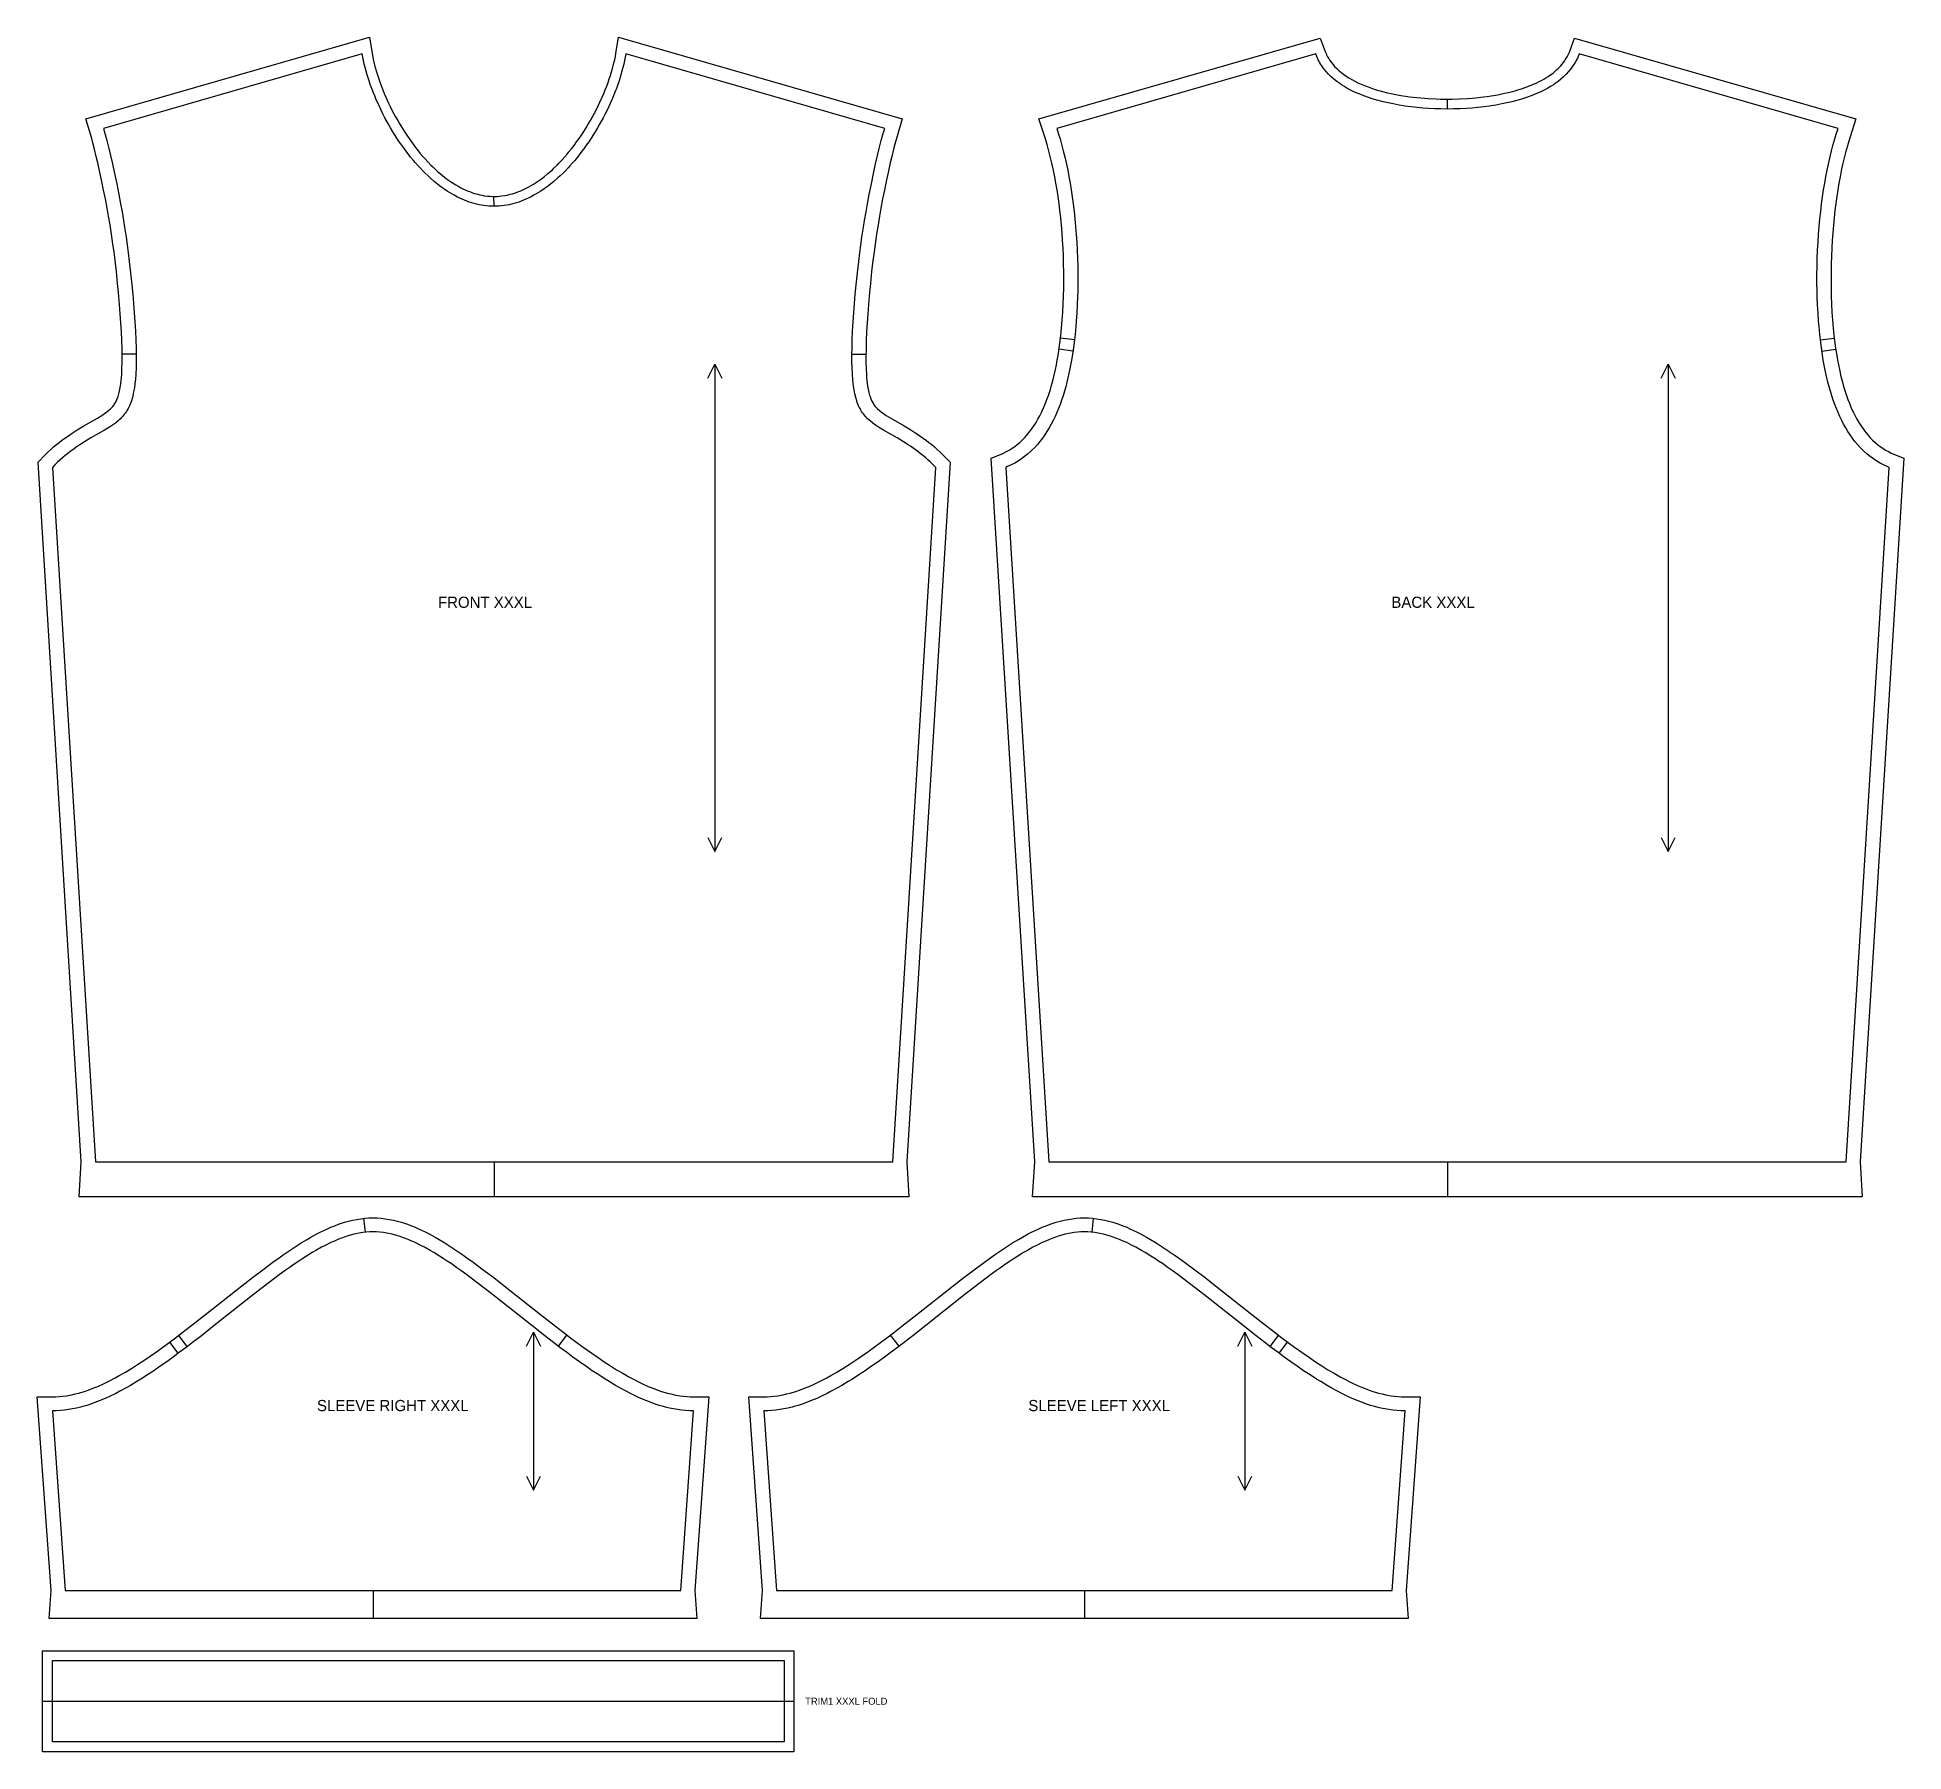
# Model space of a CAD drawing. Extents: x 24 to 1356, y 28 to 1251.
import ezdxf

# ---------------------------------------------------------------- set-up
doc = ezdxf.new("R2010")
doc.units = 0
for name, color, linetype in [('CUT', 7, 'CONTINUOUS'), ('FOLD', 6, 'CONTINUOUS'), ('GRAIN', 3, 'CONTINUOUS'), ('NOTCH', 1, 'CONTINUOUS'), ('SEW', 5, 'CONTINUOUS'), ('TEXT', 2, 'CONTINUOUS')]:
    doc.layers.add(name, color=color, linetype=linetype)

msp = doc.modelspace()

# ---------------------------------------------------------------- linework, layer by layer
at = {"layer": 'CUT'}
for points in [[(350.051, 423.854), (54.078, 423.854), (55.624, 448.854), (24.744, 948.071), (29.806, 953.225), (31.832, 955.189), (33.847, 957.05), (35.848, 958.812), (37.829, 960.48), (39.789, 962.058), (41.722, 963.55), (43.627, 964.962), (47.338, 967.56), (49.139, 968.756), (52.619, 970.964), (57.501, 973.88), (67.085, 979.374), (70.342, 981.362), (72.221, 982.608), (73.873, 983.805), (75.309, 984.962), (76.55, 986.095), (77.107, 986.657), (78.112, 987.79), (78.999, 988.962), (79.409, 989.574), (80.175, 990.877), (80.534, 991.578), (81.214, 993.101), (81.842, 994.81), (82.136, 995.739), (82.682, 997.758), (83.168, 999.994), (83.387, 1001.193), (83.776, 1003.751), (84.099, 1006.516), (84.236, 1007.974), (84.46, 1011.035), (84.621, 1014.278), (84.751, 1019.459), (84.766, 1023.106), (84.692, 1028.83), (84.512, 1034.816), (84.238, 1041.015), (83.878, 1047.374), (83.444, 1053.841), (82.944, 1060.362), (82.188, 1069.052), (81.563, 1075.501), (80.666, 1083.922), (79.954, 1090.051), (78.966, 1097.908), (78.203, 1103.53), (77.171, 1110.628), (76.133, 1117.255), (75.1, 1123.414), (74.081, 1129.138), (72.827, 1135.784), (71.583, 1142.042), (70.315, 1148.174), (68.959, 1154.509), (67.413, 1161.441), (66.331, 1166.074), (65.076, 1171.19), (64.114, 1174.921), (63.026, 1178.943), (58.967, 1192.959), (261.206, 1251.06), (263.361, 1238.1), (264.137, 1234.323), (264.886, 1231.198), (265.523, 1228.8), (266.224, 1226.359), (267.533, 1222.207), (269.016, 1217.963), (270.67, 1213.647), (271.742, 1211.03), (272.873, 1208.399), (274.885, 1203.991), (276.167, 1201.34), (277.502, 1198.689), (279.845, 1194.286), (281.319, 1191.658), (282.841, 1189.048), (285.484, 1184.746), (288.251, 1180.523), (291.136, 1176.399), (294.132, 1172.392), (295.98, 1170.053), (297.232, 1168.523), (299.139, 1166.275), (300.428, 1164.81), (303.05, 1161.963), (305.052, 1159.905), (306.403, 1158.573), (308.451, 1156.636), (309.832, 1155.387), (311.924, 1153.579), (313.331, 1152.419), (316.177, 1150.213), (318.336, 1148.659), (319.786, 1147.674), (322.711, 1145.828), (324.925, 1144.554), (326.409, 1143.759), (327.9, 1143.009), (329.397, 1142.304), (331.654, 1141.332), (333.165, 1140.742), (334.681, 1140.199), (336.202, 1139.705), (338.491, 1139.055), (340.022, 1138.683), (341.557, 1138.362), (343.095, 1138.093), (345.408, 1137.786), (346.953, 1137.648), (349.276, 1137.544), (350.827, 1137.544), (352.375, 1137.599), (353.922, 1137.71), (355.466, 1137.875), (357.777, 1138.221), (359.313, 1138.516), (361.611, 1139.055), (363.139, 1139.476), (365.422, 1140.199), (366.938, 1140.742), (369.202, 1141.644), (370.705, 1142.304), (372.949, 1143.379), (374.436, 1144.151), (376.655, 1145.392), (378.125, 1146.274), (380.316, 1147.674), (381.766, 1148.659), (383.925, 1150.213), (386.063, 1151.853), (388.179, 1153.579), (389.576, 1154.776), (391.651, 1156.636), (393.02, 1157.919), (395.05, 1159.905), (396.388, 1161.269), (398.37, 1163.372), (400.321, 1165.539), (402.238, 1167.767), (403.498, 1169.285), (405.358, 1171.607), (407.181, 1173.98), (408.966, 1176.399), (410.711, 1178.861), (412.414, 1181.361), (414.075, 1183.895), (415.691, 1186.459), (417.261, 1189.048), (418.784, 1191.658), (420.257, 1194.286), (421.68, 1196.925), (423.051, 1199.572), (424.369, 1202.223), (425.632, 1204.874), (427.229, 1208.399), (428.36, 1211.03), (429.432, 1213.647), (430.445, 1216.244), (431.396, 1218.818), (432.286, 1221.365), (433.114, 1223.88), (433.878, 1226.359), (434.579, 1228.8), (435.605, 1232.771), (436.135, 1235.09), (436.6, 1237.356), (437.001, 1239.568), (438.896, 1251.06), (641.135, 1192.959), (637.077, 1178.943), (635.988, 1174.921), (635.026, 1171.19), (633.772, 1166.074), (632.69, 1161.441), (631.144, 1154.509), (629.788, 1148.174), (628.519, 1142.042), (627.276, 1135.784), (626.022, 1129.138), (625.002, 1123.414), (623.97, 1117.255), (622.931, 1110.628), (621.899, 1103.53), (621.136, 1097.908), (620.148, 1090.051), (619.436, 1083.922), (618.539, 1075.501), (617.914, 1069.052), (617.158, 1060.362), (616.658, 1053.841), (616.224, 1047.374), (615.865, 1041.015), (615.59, 1034.816), (615.41, 1028.83), (615.336, 1023.106), (615.352, 1019.459), (615.481, 1014.278), (615.642, 1011.035), (615.867, 1007.974), (616.003, 1006.516), (616.326, 1003.751), (616.716, 1001.193), (616.935, 999.994), (617.42, 997.758), (617.966, 995.739), (618.26, 994.81), (618.888, 993.101), (619.568, 991.578), (619.928, 990.877), (620.693, 989.574), (621.103, 988.962), (621.991, 987.79), (622.996, 986.657), (623.552, 986.095), (624.794, 984.962), (626.23, 983.805), (627.881, 982.608), (629.76, 981.362), (633.018, 979.374), (642.601, 973.88), (647.484, 970.964), (650.963, 968.756), (652.764, 967.56), (656.475, 964.962), (658.38, 963.55), (660.314, 962.058), (662.273, 960.48), (664.255, 958.812), (666.255, 957.05), (668.271, 955.189), (670.297, 953.225), (675.358, 948.071), (644.478, 448.854), (646.024, 423.854), (354.872, 423.854)], [(1030.153, 423.854), (734.18, 423.854), (735.727, 448.854), (704.682, 950.728), (712.444, 953.969), (713.507, 954.446), (715.587, 955.479), (717.606, 956.611), (719.565, 957.841), (721.464, 959.167), (723.305, 960.587), (725.088, 962.1), (726.816, 963.704), (728.488, 965.4), (730.106, 967.187), (731.67, 969.064), (733.182, 971.032), (734.641, 973.089), (735.351, 974.152), (736.733, 976.343), (738.064, 978.623), (739.344, 980.991), (740.574, 983.445), (741.17, 984.704), (742.324, 987.286), (743.429, 989.951), (744.485, 992.697), (745.492, 995.523), (746.912, 999.906), (747.799, 1002.921), (748.639, 1006.008), (749.433, 1009.162), (750.538, 1014.018), (751.218, 1017.332), (751.854, 1020.704), (752.446, 1024.132), (753.254, 1029.37), (753.741, 1032.922), (754.393, 1038.329), (754.954, 1043.821), (755.426, 1049.386), (755.812, 1055.012), (756.112, 1060.684), (756.329, 1066.389), (756.465, 1072.114), (756.521, 1077.846), (756.499, 1083.57), (756.401, 1089.273), (756.229, 1094.942), (755.984, 1100.563), (755.668, 1106.122), (755.284, 1111.607), (754.834, 1117.006), (754.321, 1122.306), (753.747, 1127.495), (753.115, 1132.564), (752.428, 1137.501), (751.692, 1142.297), (750.908, 1146.944), (750.083, 1151.433), (748.925, 1157.161), (748.021, 1161.257), (747.093, 1165.175), (746.145, 1168.912), (744.864, 1173.608), (743.898, 1176.913), (742.936, 1180.031), (738.72, 1192.858), (939.43, 1250.521), (942.94, 1241.064), (943.544, 1239.601), (943.987, 1238.645), (944.712, 1237.242), (945.505, 1235.874), (946.366, 1234.543), (947.292, 1233.246), (948.625, 1231.573), (949.698, 1230.358), (951.221, 1228.791), (952.433, 1227.655), (954.138, 1226.193), (955.943, 1224.791), (957.844, 1223.447), (959.839, 1222.161), (961.924, 1220.933), (964.094, 1219.763), (966.346, 1218.65), (968.674, 1217.594), (971.072, 1216.594), (973.536, 1215.65), (976.06, 1214.761), (978.637, 1213.925), (981.26, 1213.143), (983.923, 1212.414), (987.298, 1211.574), (990.026, 1210.959), (993.458, 1210.26), (996.904, 1209.635), (1000.347, 1209.082), (1003.091, 1208.691), (1005.817, 1208.343), (1011.189, 1207.772), (1016.41, 1207.357), (1022.042, 1207.06), (1025.037, 1206.965), (1027.925, 1206.914), (1033.524, 1206.929), (1038.876, 1207.085), (1044.539, 1207.401), (1047.796, 1207.654), (1050.448, 1207.9), (1055.85, 1208.512), (1058.586, 1208.881), (1061.336, 1209.295), (1066.16, 1210.129), (1070.965, 1211.108), (1073.687, 1211.736), (1075.712, 1212.24), (1078.385, 1212.956), (1080.364, 1213.528), (1082.965, 1214.336), (1084.883, 1214.978), (1086.77, 1215.65), (1088.624, 1216.353), (1090.442, 1217.087), (1092.222, 1217.853), (1093.961, 1218.65), (1095.657, 1219.48), (1097.308, 1220.341), (1098.912, 1221.235), (1100.468, 1222.161), (1101.972, 1223.12), (1104.364, 1224.791), (1105.727, 1225.837), (1107.034, 1226.917), (1108.284, 1228.03), (1109.086, 1228.791), (1110.238, 1229.96), (1110.973, 1230.759), (1112.025, 1231.985), (1112.692, 1232.822), (1113.639, 1234.107), (1114.235, 1234.983), (1115.074, 1236.326), (1115.595, 1237.242), (1116.545, 1239.121), (1117.174, 1240.572), (1120.877, 1250.521), (1321.587, 1192.858), (1317.371, 1180.031), (1316.409, 1176.913), (1315.443, 1173.608), (1314.162, 1168.912), (1313.214, 1165.175), (1312.285, 1161.257), (1311.381, 1157.161), (1310.224, 1151.433), (1309.399, 1146.944), (1308.615, 1142.297), (1307.878, 1137.501), (1307.192, 1132.564), (1306.56, 1127.495), (1305.986, 1122.306), (1305.472, 1117.006), (1305.022, 1111.607), (1304.638, 1106.122), (1304.323, 1100.563), (1304.078, 1094.942), (1303.905, 1089.273), (1303.807, 1083.57), (1303.786, 1077.846), (1303.842, 1072.114), (1303.978, 1066.389), (1304.195, 1060.684), (1304.495, 1055.012), (1304.881, 1049.386), (1305.353, 1043.821), (1305.914, 1038.329), (1306.566, 1032.922), (1307.052, 1029.37), (1307.861, 1024.132), (1308.453, 1020.704), (1309.089, 1017.332), (1309.769, 1014.018), (1310.874, 1009.162), (1311.668, 1006.008), (1312.508, 1002.921), (1313.395, 999.906), (1314.815, 995.523), (1315.822, 992.697), (1316.878, 989.951), (1317.983, 987.286), (1319.137, 984.704), (1319.733, 983.445), (1320.963, 980.991), (1322.243, 978.623), (1323.574, 976.343), (1324.955, 974.152), (1325.666, 973.089), (1327.125, 971.032), (1328.637, 969.064), (1330.201, 967.187), (1331.819, 965.4), (1333.491, 963.704), (1335.219, 962.1), (1337.002, 960.587), (1338.843, 959.167), (1340.742, 957.841), (1342.701, 956.611), (1344.72, 955.479), (1346.8, 954.446), (1347.863, 953.969), (1355.625, 950.728), (1324.58, 448.854), (1326.127, 423.854), (1034.974, 423.854)], [(263.73, 123), (32.708, 123), (34.138, 143), (24.261, 281.18), (36.294, 281.202), (37.51, 281.23), (39.963, 281.364), (42.444, 281.599), (44.953, 281.934), (47.489, 282.367), (48.767, 282.621), (51.343, 283.2), (53.945, 283.875), (55.256, 284.248), (57.897, 285.063), (60.564, 285.97), (64.61, 287.499), (67.339, 288.627), (71.475, 290.479), (75.663, 292.514), (79.9, 294.725), (82.752, 296.293), (87.066, 298.777), (91.424, 301.414), (95.821, 304.192), (100.256, 307.102), (104.725, 310.133), (109.224, 313.275), (113.751, 316.517), (118.3, 319.848), (122.868, 323.256), (127.452, 326.732), (133.579, 331.451), (144.315, 339.867), (170.17, 360.366), (177.645, 366.198), (185.041, 371.854), (192.353, 377.286), (196.701, 380.42), (199.583, 382.45), (203.885, 385.402), (206.738, 387.302), (209.582, 389.145), (212.417, 390.929), (216.656, 393.485), (219.475, 395.105), (223.698, 397.403), (226.511, 398.842), (230.733, 400.851), (233.553, 402.087), (236.378, 403.234), (239.211, 404.289), (242.053, 405.248), (243.477, 405.69), (246.335, 406.495), (249.205, 407.192), (252.088, 407.775), (254.983, 408.238), (257.889, 408.576), (260.806, 408.783), (263.609, 408.853), (266.655, 408.783), (269.572, 408.576), (272.478, 408.238), (275.373, 407.775), (278.255, 407.192), (281.125, 406.495), (283.983, 405.69), (285.408, 405.248), (288.25, 404.289), (291.083, 403.234), (293.908, 402.087), (296.727, 400.851), (300.95, 398.842), (303.763, 397.403), (307.986, 395.105), (310.805, 393.485), (315.044, 390.929), (317.879, 389.145), (320.722, 387.302), (323.576, 385.402), (327.877, 382.45), (330.76, 380.42), (335.108, 377.286), (342.42, 371.854), (349.816, 366.198), (357.291, 360.366), (383.146, 339.867), (393.882, 331.451), (400.009, 326.732), (404.592, 323.256), (409.161, 319.848), (413.71, 316.517), (419.74, 312.216), (424.229, 309.11), (428.687, 306.118), (433.11, 303.251), (437.494, 300.519), (441.838, 297.932), (446.137, 295.5), (448.978, 293.969), (453.199, 291.815), (455.986, 290.479), (460.122, 288.627), (462.85, 287.499), (466.897, 285.97), (469.564, 285.063), (472.205, 284.248), (473.516, 283.875), (476.118, 283.2), (478.694, 282.621), (479.972, 282.367), (482.508, 281.934), (485.017, 281.599), (487.498, 281.364), (489.951, 281.23), (491.167, 281.202), (503.2, 281.18), (493.323, 143), (494.753, 123), (267.452, 123)], [(771.191, 123), (540.169, 123), (541.599, 143), (531.722, 281.18), (543.755, 281.202), (544.971, 281.23), (547.424, 281.364), (549.905, 281.599), (552.414, 281.934), (554.949, 282.367), (556.227, 282.621), (558.803, 283.2), (561.406, 283.875), (562.717, 284.248), (565.358, 285.063), (568.025, 285.97), (572.071, 287.499), (574.799, 288.627), (578.936, 290.479), (583.124, 292.514), (587.361, 294.725), (590.213, 296.293), (594.527, 298.777), (598.885, 301.414), (603.282, 304.192), (607.717, 307.102), (612.186, 310.133), (616.685, 313.275), (621.211, 316.517), (625.761, 319.848), (630.329, 323.256), (634.913, 326.732), (641.04, 331.451), (651.776, 339.867), (677.63, 360.366), (685.105, 366.198), (692.501, 371.854), (699.814, 377.286), (704.162, 380.42), (707.044, 382.45), (711.346, 385.402), (714.199, 387.302), (717.043, 389.145), (719.878, 390.929), (724.117, 393.485), (726.936, 395.105), (731.158, 397.403), (733.972, 398.842), (738.194, 400.851), (741.014, 402.087), (743.839, 403.234), (746.672, 404.289), (749.513, 405.248), (750.938, 405.69), (753.796, 406.495), (756.666, 407.192), (759.549, 407.775), (762.444, 408.238), (765.35, 408.576), (768.267, 408.783), (771.07, 408.853), (774.116, 408.783), (777.032, 408.576), (779.939, 408.238), (782.834, 407.775), (785.716, 407.192), (788.586, 406.495), (791.444, 405.69), (792.869, 405.248), (795.711, 404.289), (798.544, 403.234), (801.369, 402.087), (804.188, 400.851), (808.411, 398.842), (811.224, 397.403), (815.447, 395.105), (818.266, 393.485), (822.504, 390.929), (825.339, 389.145), (828.183, 387.302), (831.037, 385.402), (835.338, 382.45), (838.221, 380.42), (842.569, 377.286), (849.881, 371.854), (857.277, 366.198), (864.752, 360.366), (890.607, 339.867), (901.343, 331.451), (907.47, 326.732), (912.053, 323.256), (916.622, 319.848), (921.171, 316.517), (927.2, 312.216), (931.69, 309.11), (936.148, 306.118), (940.571, 303.251), (944.955, 300.519), (949.299, 297.932), (953.598, 295.5), (956.439, 293.969), (960.66, 291.815), (963.447, 290.479), (967.583, 288.627), (970.311, 287.499), (974.358, 285.97), (977.025, 285.063), (979.666, 284.248), (980.977, 283.875), (983.579, 283.2), (986.155, 282.621), (987.433, 282.367), (989.969, 281.934), (992.478, 281.599), (994.959, 281.364), (997.412, 281.23), (998.628, 281.202), (1010.661, 281.18), (1000.784, 143), (1002.213, 123), (774.913, 123)], [(28, 100), (564, 100), (564, 28), (28, 28)]]:
    msp.add_lwpolyline(points, close=True, dxfattribs=at)
at = {"layer": 'FOLD'}
msp.add_lwpolyline([(28, 64), (564, 64)], dxfattribs=at)
at = {"layer": 'GRAIN'}
for points in [[(502.577, 1007.889), (507.577, 1017.889), (512.577, 1007.889)], [(507.577, 1017.889), (507.577, 670.145)], [(1182.679, 1007.889), (1187.679, 1017.889), (1192.679, 1007.889)], [(1187.679, 1017.889), (1187.679, 670.145)], [(502.577, 680.145), (507.577, 670.145), (512.577, 680.145)], [(1182.679, 680.145), (1187.679, 670.145), (1192.679, 680.145)], [(373.096, 317.215), (378.096, 327.215), (383.096, 317.215)], [(378.096, 327.215), (378.096, 214.639)], [(880.556, 317.215), (885.556, 327.215), (890.556, 317.215)], [(885.556, 327.215), (885.556, 214.639)], [(373.096, 224.639), (378.096, 214.639), (383.096, 224.639)], [(880.556, 224.639), (885.556, 214.639), (890.556, 224.639)]]:
    msp.add_lwpolyline(points, dxfattribs=at)
at = {"layer": 'NOTCH'}
for points in [[(1030.153, 1199.902), (1030.144, 1206.902)], [(350.051, 1130.536), (349.988, 1137.536)], [(763.047, 1027.232), (753.154, 1028.688)], [(764.095, 1035.163), (754.167, 1036.36)], [(1296.212, 1035.163), (1306.14, 1036.36)], [(1297.259, 1027.232), (1307.153, 1028.688)], [(94.753, 1025.114), (84.754, 1024.984)], [(605.349, 1025.114), (615.348, 1024.984)], [(350.051, 448.854), (350.051, 423.854)], [(1030.153, 448.854), (1030.153, 423.854)], [(258.278, 398.563), (257.231, 408.508)], [(776.644, 398.563), (777.69, 408.508)], [(124.793, 312.213), (118.835, 320.245)], [(131.193, 317.013), (125.15, 324.981)], [(395.973, 317.237), (402.015, 325.205)], [(638.949, 317.237), (632.906, 325.205)], [(903.729, 317.013), (909.771, 324.981)], [(910.129, 312.213), (916.086, 320.245)], [(263.73, 143), (263.73, 123)], [(771.191, 143), (771.191, 123)]]:
    msp.add_lwpolyline(points, dxfattribs=at)
at = {"layer": 'SEW'}
for points in [[(350.051, 448.854), (634.459, 448.854), (665.102, 944.242), (663.247, 946.133), (661.397, 947.925), (659.557, 949.625), (657.729, 951.235), (655.916, 952.76), (654.121, 954.206), (652.347, 955.575), (650.595, 956.873), (647.165, 959.274), (645.491, 960.386), (642.23, 962.455), (637.575, 965.235), (627.941, 970.758), (624.375, 972.936), (622.191, 974.384), (620.163, 975.855), (618.288, 977.368), (616.566, 978.94), (615.761, 979.754), (614.993, 980.589), (614.261, 981.447), (613.564, 982.33), (612.902, 983.239), (612.275, 984.177), (611.681, 985.145), (611.119, 986.144), (610.589, 987.175), (610.091, 988.241), (609.622, 989.341), (609.183, 990.477), (608.772, 991.651), (608.033, 994.11), (607.398, 996.724), (607.118, 998.09), (606.627, 1000.94), (606.224, 1003.947), (605.904, 1007.11), (605.661, 1010.425), (605.427, 1015.67), (605.352, 1019.338), (605.349, 1025.079), (605.412, 1029.049), (605.597, 1035.191), (605.878, 1041.521), (606.243, 1047.993), (606.684, 1054.559), (607.191, 1061.172), (607.757, 1067.781), (608.59, 1076.506), (609.265, 1082.927), (610.22, 1091.245), (610.967, 1097.256), (611.736, 1103.041), (612.518, 1108.577), (613.571, 1115.55), (614.362, 1120.466), (615.409, 1126.613), (616.442, 1132.332), (617.711, 1138.983), (619.227, 1146.511), (620.808, 1154.026), (622.281, 1160.753), (623.66, 1166.77), (624.878, 1171.826), (626.319, 1177.474), (627.443, 1181.624), (628.731, 1186.118), (444.032, 1239.18), (443.624, 1236.824), (443.149, 1234.418), (442.607, 1231.966), (442, 1229.471), (441.326, 1226.935), (440.587, 1224.362), (439.212, 1219.998), (438.301, 1217.341), (437.327, 1214.658), (436.291, 1211.954), (435.194, 1209.232), (434.036, 1206.496), (432.82, 1203.749), (430.663, 1199.159), (429.293, 1196.405), (427.869, 1193.654), (425.376, 1189.091), (423.811, 1186.372), (422.195, 1183.673), (419.393, 1179.227), (417.648, 1176.599), (415.857, 1174.005), (414.022, 1171.45), (412.774, 1169.769), (410.866, 1167.287), (409.57, 1165.658), (407.593, 1163.259), (406.253, 1161.69), (404.209, 1159.385), (402.825, 1157.882), (400.718, 1155.681), (399.292, 1154.252), (397.124, 1152.166), (395.658, 1150.816), (392.681, 1148.219), (390.408, 1146.365), (388.874, 1145.175), (387.326, 1144.024), (385.763, 1142.912), (383.392, 1141.321), (381.794, 1140.312), (380.183, 1139.346), (378.558, 1138.424), (376.095, 1137.126), (374.438, 1136.318), (372.768, 1135.558), (371.085, 1134.847), (369.39, 1134.186), (367.684, 1133.575), (365.966, 1133.016), (364.237, 1132.511), (362.497, 1132.06), (360.746, 1131.665), (358.986, 1131.326), (357.216, 1131.046), (355.437, 1130.825), (353.649, 1130.666), (351.854, 1130.569), (350.051, 1130.536), (348.248, 1130.569), (346.453, 1130.666), (344.666, 1130.825), (342.887, 1131.046), (341.117, 1131.326), (339.356, 1131.665), (337.606, 1132.06), (335.866, 1132.511), (334.137, 1133.016), (332.419, 1133.575), (330.712, 1134.186), (329.017, 1134.847), (327.335, 1135.558), (325.665, 1136.318), (324.007, 1137.126), (321.545, 1138.424), (319.92, 1139.346), (318.308, 1140.312), (316.71, 1141.321), (314.34, 1142.912), (312.777, 1144.024), (311.228, 1145.175), (309.694, 1146.365), (307.421, 1148.219), (304.444, 1150.816), (302.978, 1152.166), (300.81, 1154.252), (299.384, 1155.681), (297.277, 1157.882), (295.893, 1159.385), (293.85, 1161.69), (292.509, 1163.259), (290.532, 1165.658), (289.237, 1167.287), (287.329, 1169.769), (286.081, 1171.45), (284.245, 1174.005), (282.454, 1176.599), (280.71, 1179.227), (277.907, 1183.673), (276.292, 1186.372), (274.726, 1189.091), (272.233, 1193.654), (270.809, 1196.405), (269.439, 1199.159), (267.283, 1203.749), (266.066, 1206.496), (264.908, 1209.232), (263.811, 1211.954), (262.775, 1214.658), (261.801, 1217.341), (260.891, 1219.998), (259.515, 1224.362), (258.776, 1226.935), (258.103, 1229.471), (257.495, 1231.966), (256.954, 1234.418), (256.479, 1236.824), (256.071, 1239.18), (71.371, 1186.118), (72.659, 1181.624), (73.783, 1177.474), (75.225, 1171.826), (76.442, 1166.77), (77.821, 1160.753), (79.294, 1154.026), (80.875, 1146.511), (82.391, 1138.983), (83.66, 1132.332), (84.693, 1126.613), (85.74, 1120.466), (86.531, 1115.55), (87.585, 1108.577), (88.367, 1103.041), (89.135, 1097.256), (89.883, 1091.245), (90.837, 1082.927), (91.512, 1076.506), (92.346, 1067.781), (92.911, 1061.172), (93.419, 1054.559), (93.859, 1047.993), (94.225, 1041.521), (94.505, 1035.191), (94.69, 1029.049), (94.753, 1025.079), (94.75, 1019.338), (94.675, 1015.67), (94.442, 1010.425), (94.198, 1007.11), (93.878, 1003.947), (93.476, 1000.94), (92.985, 998.09), (92.704, 996.724), (92.069, 994.11), (91.33, 991.651), (90.919, 990.477), (90.48, 989.341), (90.012, 988.241), (89.513, 987.175), (88.983, 986.144), (88.422, 985.145), (87.828, 984.177), (87.2, 983.239), (86.538, 982.33), (85.842, 981.447), (85.11, 980.589), (84.341, 979.754), (83.536, 978.94), (81.814, 977.368), (79.94, 975.855), (77.911, 974.384), (75.727, 972.936), (72.161, 970.758), (62.527, 965.235), (57.873, 962.455), (54.612, 960.386), (52.937, 959.274), (49.507, 956.873), (47.755, 955.575), (45.981, 954.206), (44.186, 952.76), (42.374, 951.235), (40.546, 949.625), (38.705, 947.925), (36.856, 946.133), (35, 944.242), (65.644, 448.854)], [(1030.153, 448.854), (1314.561, 448.854), (1345.205, 944.242), (1343.885, 944.794), (1341.307, 945.992), (1338.81, 947.311), (1336.395, 948.746), (1334.061, 950.293), (1331.808, 951.947), (1329.636, 953.705), (1327.542, 955.564), (1326.525, 956.529), (1324.55, 958.533), (1322.651, 960.63), (1320.828, 962.817), (1319.079, 965.093), (1317.404, 967.456), (1315.8, 969.902), (1314.265, 972.431), (1312.8, 975.04), (1311.401, 977.728), (1310.068, 980.492), (1308.798, 983.331), (1307.591, 986.243), (1306.444, 989.226), (1305.356, 992.278), (1304.326, 995.398), (1303.352, 998.582), (1302.433, 1001.829), (1301.567, 1005.137), (1300.366, 1010.207), (1299.628, 1013.657), (1298.939, 1017.158), (1298.297, 1020.709), (1297.423, 1026.122), (1296.896, 1029.784), (1296.189, 1035.35), (1295.772, 1039.105), (1295.224, 1044.795), (1294.91, 1048.623), (1294.514, 1054.406), (1294.205, 1060.23), (1293.982, 1066.081), (1293.88, 1069.991), (1293.796, 1075.861), (1293.792, 1081.724), (1293.866, 1087.57), (1294.018, 1093.383), (1294.244, 1099.153), (1294.543, 1104.865), (1294.913, 1110.508), (1295.352, 1116.07), (1295.857, 1121.538), (1296.426, 1126.901), (1297.055, 1132.149), (1297.742, 1137.271), (1298.484, 1142.257), (1299.276, 1147.099), (1300.114, 1151.788), (1300.993, 1156.316), (1301.909, 1160.677), (1302.856, 1164.864), (1304.157, 1170.169), (1305.153, 1173.934), (1306.495, 1178.662), (1307.503, 1181.985), (1308.833, 1186.118), (1124.134, 1239.18), (1123.42, 1237.359), (1122.895, 1236.175), (1122.333, 1235.014), (1121.733, 1233.877), (1121.099, 1232.763), (1120.431, 1231.673), (1119.729, 1230.606), (1118.231, 1228.542), (1116.612, 1226.569), (1114.879, 1224.686), (1113.038, 1222.892), (1111.095, 1221.183), (1109.056, 1219.559), (1106.924, 1218.017), (1105.825, 1217.276), (1104.138, 1216.201), (1101.818, 1214.834), (1098.813, 1213.231), (1096.33, 1212.03), (1093.136, 1210.626), (1089.852, 1209.327), (1086.488, 1208.129), (1083.057, 1207.028), (1079.569, 1206.021), (1076.036, 1205.103), (1072.472, 1204.273), (1068.888, 1203.525), (1064.581, 1202.735), (1060.287, 1202.054), (1056.03, 1201.479), (1051.832, 1201.004), (1047.715, 1200.623), (1043.7, 1200.33), (1039.171, 1200.091), (1034.836, 1199.953), (1030.153, 1199.902), (1025.471, 1199.953), (1021.136, 1200.091), (1016.607, 1200.33), (1012.592, 1200.623), (1008.475, 1201.004), (1004.276, 1201.479), (1000.019, 1202.054), (995.726, 1202.735), (991.418, 1203.525), (987.835, 1204.273), (984.27, 1205.103), (980.738, 1206.021), (977.25, 1207.028), (973.818, 1208.129), (970.455, 1209.327), (967.171, 1210.626), (963.977, 1212.03), (961.494, 1213.231), (958.488, 1214.834), (956.169, 1216.201), (954.481, 1217.276), (953.383, 1218.017), (951.251, 1219.559), (949.211, 1221.183), (947.268, 1222.892), (945.428, 1224.686), (943.695, 1226.569), (942.076, 1228.542), (940.578, 1230.606), (939.876, 1231.673), (939.208, 1232.763), (938.573, 1233.877), (937.974, 1235.014), (937.412, 1236.175), (936.887, 1237.359), (936.173, 1239.18), (751.474, 1186.118), (752.804, 1181.985), (753.811, 1178.662), (755.154, 1173.934), (756.15, 1170.169), (757.45, 1164.864), (758.398, 1160.677), (759.314, 1156.316), (760.193, 1151.788), (761.031, 1147.099), (761.823, 1142.257), (762.564, 1137.271), (763.252, 1132.149), (763.881, 1126.901), (764.45, 1121.538), (764.955, 1116.07), (765.394, 1110.508), (765.764, 1104.865), (766.063, 1099.153), (766.289, 1093.383), (766.441, 1087.57), (766.515, 1081.724), (766.511, 1075.861), (766.426, 1069.991), (766.325, 1066.081), (766.102, 1060.23), (765.793, 1054.406), (765.397, 1048.623), (765.083, 1044.795), (764.535, 1039.105), (764.117, 1035.35), (763.41, 1029.784), (762.884, 1026.122), (762.009, 1020.709), (761.368, 1017.158), (760.679, 1013.657), (759.941, 1010.207), (758.74, 1005.137), (757.874, 1001.829), (756.955, 998.582), (755.981, 995.398), (754.951, 992.278), (753.863, 989.226), (752.716, 986.243), (751.509, 983.331), (750.239, 980.492), (748.906, 977.728), (747.507, 975.04), (746.041, 972.431), (744.507, 969.902), (742.903, 967.456), (741.227, 965.093), (739.479, 962.817), (737.656, 960.63), (735.757, 958.533), (733.781, 956.529), (732.764, 955.564), (730.671, 953.705), (728.499, 951.947), (726.246, 950.293), (723.912, 948.746), (721.497, 947.311), (719, 945.992), (716.422, 944.794), (715.102, 944.242), (745.746, 448.854)], [(263.73, 143), (483.298, 143), (492.461, 271.2), (489.613, 271.236), (486.753, 271.392), (483.882, 271.664), (481.002, 272.048), (478.113, 272.542), (475.216, 273.142), (472.311, 273.846), (470.855, 274.235), (467.938, 275.089), (465.014, 276.038), (462.081, 277.08), (459.141, 278.212), (454.715, 280.073), (451.753, 281.418), (447.295, 283.585), (444.312, 285.124), (439.82, 287.569), (436.814, 289.285), (432.289, 291.98), (429.26, 293.854), (424.702, 296.772), (420.125, 299.81), (415.531, 302.958), (410.923, 306.204), (406.302, 309.54), (401.671, 312.953), (397.033, 316.433), (392.392, 319.969), (386.205, 324.753), (376.946, 332.021), (351.112, 352.504), (343.699, 358.288), (337.847, 362.773), (330.64, 368.163), (326.375, 371.262), (323.558, 373.266), (319.371, 376.171), (316.605, 378.036), (313.86, 379.84), (311.136, 381.58), (307.086, 384.065), (304.411, 385.634), (300.433, 387.849), (297.804, 389.229), (293.892, 391.147), (291.305, 392.32), (288.733, 393.406), (286.176, 394.403), (283.633, 395.306), (282.367, 395.722), (279.843, 396.481), (277.333, 397.14), (274.834, 397.696), (272.346, 398.147), (271.107, 398.333), (268.636, 398.62), (266.178, 398.795), (263.73, 398.854), (261.283, 398.795), (258.824, 398.62), (256.354, 398.333), (255.115, 398.147), (252.627, 397.696), (250.128, 397.14), (247.617, 396.481), (245.094, 395.722), (243.828, 395.306), (241.285, 394.403), (238.728, 393.406), (236.156, 392.32), (233.569, 391.147), (229.657, 389.229), (227.028, 387.849), (223.05, 385.634), (220.375, 384.065), (216.325, 381.58), (213.601, 379.84), (210.856, 378.036), (208.09, 376.171), (203.903, 373.266), (201.086, 371.262), (196.821, 368.163), (189.614, 362.773), (183.762, 358.288), (176.349, 352.504), (150.515, 332.021), (141.256, 324.753), (135.069, 319.969), (130.428, 316.433), (125.79, 312.953), (121.159, 309.54), (116.538, 306.204), (111.929, 302.958), (107.336, 299.81), (102.759, 296.772), (98.2, 293.854), (95.172, 291.98), (90.646, 289.285), (87.641, 287.569), (83.149, 285.124), (80.166, 283.585), (75.707, 281.418), (72.746, 280.073), (68.32, 278.212), (65.38, 277.08), (62.447, 276.038), (59.523, 275.089), (56.606, 274.235), (55.15, 273.846), (52.245, 273.142), (49.348, 272.542), (46.459, 272.048), (43.579, 271.664), (40.708, 271.392), (37.848, 271.236), (35, 271.2), (44.163, 143)], [(771.191, 143), (990.758, 143), (999.922, 271.2), (997.074, 271.236), (994.213, 271.392), (991.343, 271.664), (988.463, 272.048), (985.574, 272.542), (982.677, 273.142), (979.771, 273.846), (978.316, 274.235), (975.399, 275.089), (972.474, 276.038), (969.542, 277.08), (966.601, 278.212), (962.175, 280.073), (959.214, 281.418), (954.756, 283.585), (951.773, 285.124), (947.281, 287.569), (944.275, 289.285), (939.75, 291.98), (936.721, 293.854), (932.163, 296.772), (927.586, 299.81), (922.992, 302.958), (918.384, 306.204), (913.763, 309.54), (909.132, 312.953), (904.494, 316.433), (899.853, 319.969), (893.666, 324.753), (884.407, 332.021), (858.573, 352.504), (851.159, 358.288), (845.308, 362.773), (838.1, 368.163), (833.836, 371.262), (831.019, 373.266), (826.832, 376.171), (824.066, 378.036), (821.321, 379.84), (818.596, 381.58), (814.547, 384.065), (811.872, 385.634), (807.894, 387.849), (805.265, 389.229), (801.353, 391.147), (798.766, 392.32), (796.194, 393.406), (793.637, 394.403), (791.094, 395.306), (789.828, 395.722), (787.304, 396.481), (784.793, 397.14), (782.294, 397.696), (779.807, 398.147), (778.568, 398.333), (776.097, 398.62), (773.638, 398.795), (771.191, 398.854), (768.744, 398.795), (766.285, 398.62), (763.815, 398.333), (762.576, 398.147), (760.088, 397.696), (757.589, 397.14), (755.078, 396.481), (752.555, 395.722), (751.289, 395.306), (748.746, 394.403), (746.188, 393.406), (743.617, 392.32), (741.029, 391.147), (737.118, 389.229), (734.489, 387.849), (730.511, 385.634), (727.836, 384.065), (723.786, 381.58), (721.061, 379.84), (718.316, 378.036), (715.551, 376.171), (711.364, 373.266), (708.546, 371.262), (704.282, 368.163), (697.075, 362.773), (691.223, 358.288), (683.81, 352.504), (657.976, 332.021), (648.716, 324.753), (642.529, 319.969), (637.888, 316.433), (633.251, 312.953), (628.62, 309.54), (623.999, 306.204), (619.39, 302.958), (614.797, 299.81), (610.22, 296.772), (605.661, 293.854), (602.633, 291.98), (598.107, 289.285), (595.101, 287.569), (590.61, 285.124), (587.626, 283.585), (583.168, 281.418), (580.207, 280.073), (575.781, 278.212), (572.841, 277.08), (569.908, 276.038), (566.984, 275.089), (564.067, 274.235), (562.611, 273.846), (559.706, 273.142), (556.809, 272.542), (553.92, 272.048), (551.04, 271.664), (548.169, 271.392), (545.309, 271.236), (542.461, 271.2), (551.624, 143)], [(35, 93), (557, 93), (557, 35), (35, 35)]]:
    msp.add_lwpolyline(points, close=True, dxfattribs=at)

# ---------------------------------------------------------------- texts
at = {"layer": 'TEXT'}
for s, height, p in [('FRONT XXXL', 8, (310.05, 844.02)), ('BACK XXXL', 8, (990.15, 844.02)), ('SLEEVE RIGHT XXXL', 8, (223.73, 270.93)), ('SLEEVE LEFT XXXL', 8, (731.19, 270.93)), ('TRIM1 XXXL FOLD', 5, (572, 61.5))]:
    msp.add_text(s, height=height, dxfattribs=at).set_placement(p)

doc.saveas('drawing.dxf')
